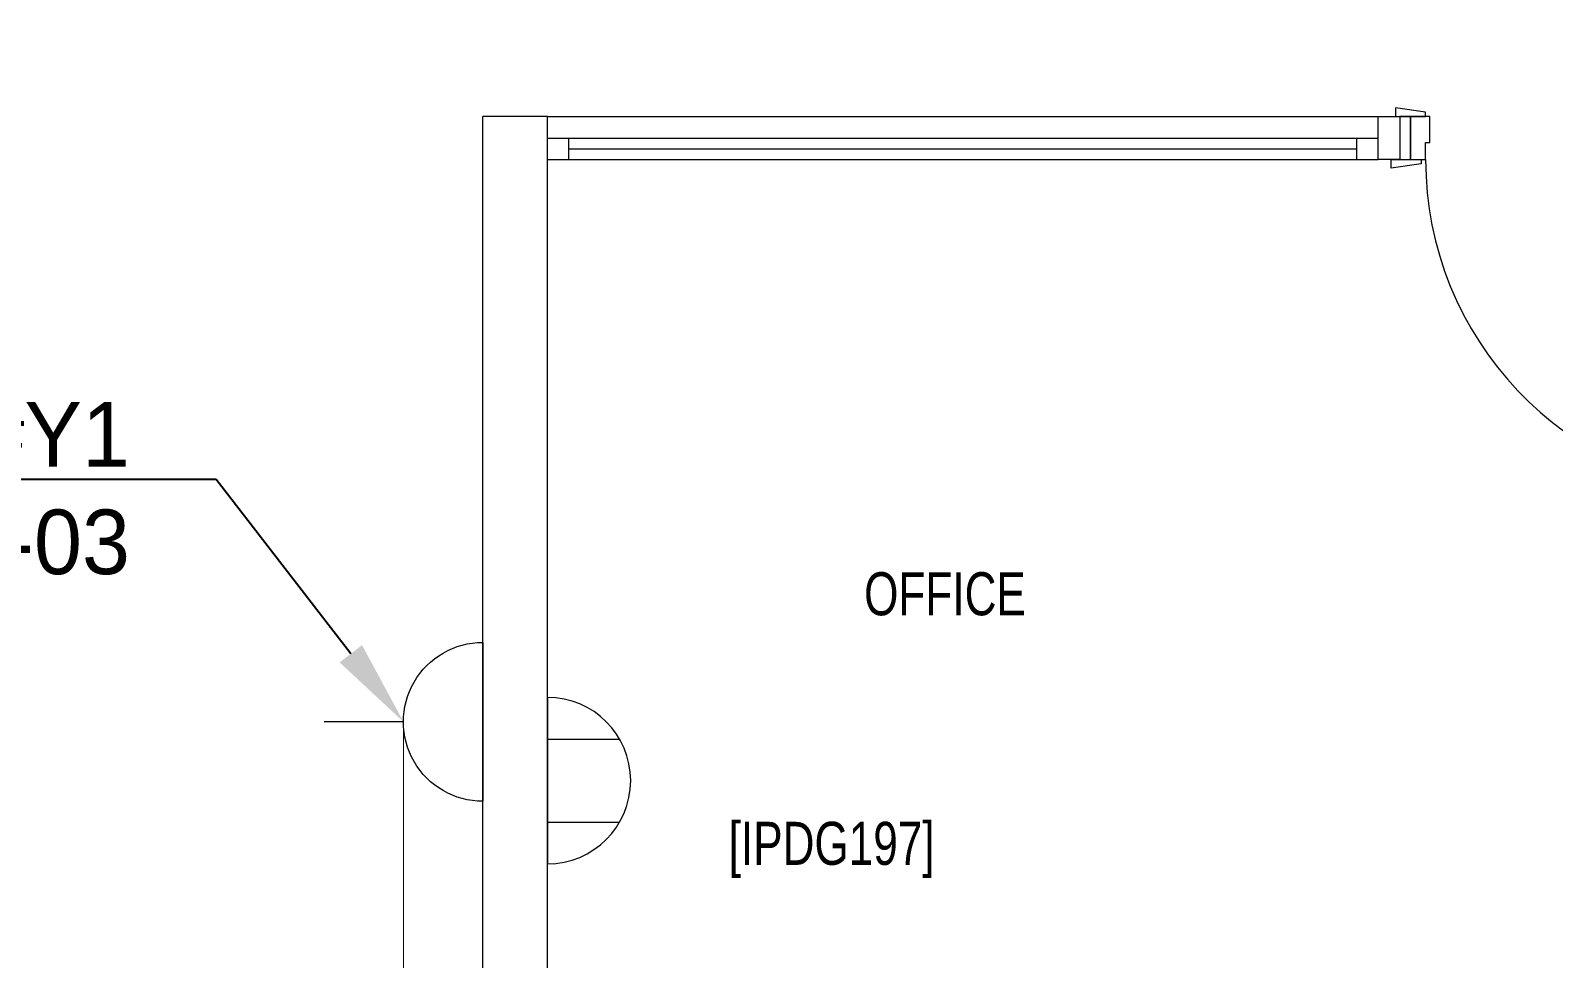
# Model space of a CAD drawing. Header units: metres. Extents: x 75097 to 220695, y -1557923 to -1361206.
# Drawn here: x 160756 to 164295, y -1452989 to -1450833 of the extents above; entities that cross this region are included whole.
import ezdxf
from ezdxf import colors
from ezdxf.entities.mleader import LeaderData, LeaderLine
from ezdxf.math import Vec2, Vec3

# ---------------------------------------------------------------- set-up
doc = ezdxf.new("R2010")
doc.units = ezdxf.units.M
doc.layers.get('0').update_dxf_attribs({"lineweight": 0})
for name, color, linetype, lineweight in [('A-100 - Copy$0$72_EGR_BASE_TEXT', 8, 'Continuous', 0), ('A-100 - Copy$0$Aluminum', 8, 'Continuous', 0), ('A-100 - Copy$0$Walls', 8, 'Continuous', 0), ('A-100 - Copy$0$Wooden Joinery', 8, 'Continuous', 0)]:
    doc.layers.add(name, color=color, linetype=linetype, lineweight=lineweight)
doc.layers.add('E-POWR', color=7, linetype='Continuous', lineweight=9, true_color=0x4e7e3e)
doc.layers.add('PD-VENT', color=8, linetype='Continuous')
doc.styles.add('A-100 - Copy$0$X3G_ENTITY_2587EA', font='swisscl.ttf', dxfattribs={"height": 200})
doc.styles.get("Standard").update_dxf_attribs({"font": 'GOTHIC.TTF'})

# ---------------------------------------------------------------- blocks, each defined once
blk = doc.blocks.new('NORMAL SOCKET')
at = {"layer": 'E-POWR'}
for p, q in [((0, 307.7), (0, 615.4)), ((-307.7, 0), (307.7, 0))]:
    blk.add_line(p, q, dxfattribs=at)
blk.add_ellipse((0, 0), major_axis=(32.8, 305.9), ratio=1, start_param=4.81904, end_param=7.960633, dxfattribs=at)
blk = doc.blocks.new('WALL OUTLET')
at = {"layer": 'E-POWR', "extrusion": (9.94399e-05, 4.90741e-07, 1)}
blk.add_line((-193.4, 0, 0), (193.4, 0, 0), dxfattribs=at)
blk.add_line((-193.4, 0, 0), (193.4, 0, 0), dxfattribs=at)
at = {"layer": 'E-POWR', "extrusion": (9.94399e-05, 4.90741e-07, 1), "elevation": 0}
for points in [[(-96.7, 0), (-96.7, 167.5)], [(96.7, 0), (96.7, 167.5)]]:
    blk.add_lwpolyline(points, dxfattribs=at)
at = {"layer": 'E-POWR', "extrusion": (9.94399e-05, 4.90741e-07, 1)}
blk.add_arc((0, 0, 0), 193.4, 359.9963, 179.9963, dxfattribs=at)
blk = doc.blocks.new('A-100 - Copy')
at = {"layer": 'A-100 - Copy$0$Aluminum'}
for p, q in [((161957.3, -1451032.7, 0), (163888.1, -1451032.7, 0)), ((161957.3, -1451082.7, 0), (163888.1, -1451082.7, 0)), ((162007.3, -1451132.7, 0), (162007.3, -1451082.7, 0)), ((163838.1, -1451132.7, 0), (163838.1, -1451082.7, 0)), ((161957.3, -1451132.7, 0), (163888.1, -1451132.7, 0)), ((162007.3, -1451107.7, 0), (163838.1, -1451107.7, 0))]:
    blk.add_line(p, q, dxfattribs=at)
at = {"layer": 'A-100 - Copy$0$Aluminum', "elevation": 0}
blk.add_lwpolyline([(163888.1, -1451032.7), (163938.1, -1451032.7), (163938.1, -1451132.7), (163888.1, -1451132.7)], close=True, dxfattribs=at)
at = {"layer": 'A-100 - Copy$0$Walls'}
for p, q in [((161957.3, -1451032.7, 0), (161807.3, -1451032.7, 0)), ((161807.3, -1455122.7, 0), (161807.3, -1451032.7, 0)), ((161957.3, -1454972.7, 0), (161957.3, -1451032.7, 0))]:
    blk.add_line(p, q, dxfattribs=at)
at = {"layer": 'A-100 - Copy$0$Wooden Joinery'}
for p, q in [((163998.1, -1451022.7, 0), (163928.1, -1451012.7, 0)), ((163928.1, -1451012.7, 0), (163928.1, -1451032.7, 0)), ((163998.1, -1451032.7, 0), (163998.1, -1451022.7, 0)), ((163928.1, -1451032.7, 0), (163998.1, -1451032.7, 0)), ((163963.1, -1451032.7, 0), (163938.1, -1451032.7, 0)), ((163938.1, -1451032.7, 0), (163938.1, -1451132.7, 0)), ((164008.1, -1451032.7, 0), (163963.1, -1451032.7, 0)), ((163963.1, -1451032.7, 0), (163963.1, -1451132.7, 0)), ((163963.1, -1451132.7, 0), (163963.1, -1451032.7, 0)), ((164008.1, -1451092.7, 0), (164008.1, -1451032.7, 0)), ((163998.1, -1451132.7, 0), (163998.1, -1451092.7, 0)), ((163998.1, -1451092.7, 0), (164008.1, -1451092.7, 0)), ((163918.1, -1451152.7, 0), (163918.1, -1451132.7, 0)), ((163918.1, -1451132.7, 0), (163988.1, -1451132.7, 0)), ((163938.1, -1451132.7, 0), (163963.1, -1451132.7, 0)), ((163963.1, -1451132.7, 0), (163998.1, -1451132.7, 0)), ((163988.1, -1451132.7, 0), (163988.1, -1451142.7, 0)), ((163988.1, -1451142.7, 0), (163918.1, -1451152.7, 0))]:
    blk.add_line(p, q, dxfattribs=at)
blk.add_arc((164778.1, -1451132.7, 0), 780, 180, 267.0605, dxfattribs=at)
at = {"layer": 'A-100 - Copy$0$72_EGR_BASE_TEXT', "char_height": 100, "attachment_point": 2, "style": 'A-100 - Copy$0$X3G_ENTITY_2587EA'}
for s, insert in [('OFFICE', (162881.1, -1452091.4)), ('[IPDG197]', (162617.7, -1452671.3))]:
    blk.add_mtext(s, dxfattribs=dict(at, insert=insert))

msp = doc.modelspace()

# ---------------------------------------------------------------- linework, layer by layer
at = {"layer": 'E-POWR', "const_width": 3, "elevation": 0}
msp.add_lwpolyline([(167770, -1448747.3), (164662.3, -1448747.3), (164653.5, -1452244.3), (164651.2, -1453594.7), (164654.6, -1454591.3), (161622.7, -1454591.3), (161622.7, -1452439)], dxfattribs=at)

# ---------------------------------------------------------------- block references
at = {"layer": 'E-POWR', "color": 85, "xscale": -0.6, "yscale": 0.6, "zscale": 0.6, "rotation": 90}
msp.add_blockref('NORMAL SOCKET', (161807.3, -1452439, 0), dxfattribs=at)
at = {"layer": 'PD-VENT', "color": 85, "rotation": 269.9959097644205}
msp.add_blockref('WALL OUTLET', (161957.3, -1452575.6, 0), dxfattribs=at)

# ---------------------------------------------------------------- leaders
at = {"layer": 'E-POWR'}
ml = msp.add_multileader_mtext('Standard', dxfattribs=at)
ml.set_content('#Y1\\PTO PP-03', color=256)
ml.set_leader_properties()
ml.build(insert=Vec2(0, 0))
ml.multileader.update_dxf_attribs({"text_right_attachment_type": 6, "dogleg_length": 200, "arrow_head_size": 200})
ctx = ml.context
ctx.base_point, ctx.char_height, ctx.arrow_head_size, ctx.landing_gap_size, ctx.plane_origin = Vec3(160122.2, -1451772.7, 0), 150, 200, 0.09, Vec3(162819.8, -1454823.6, 0)
ctx.right_attachment, ctx.text_align_type = 6, 2
notes = []
notes.append((ctx, [(1, (1, 1, 0), (161187.2, -1451875.8, 0), (-1, 0), 200, [(0, [(161622.7, -1452439, 0)], 0, [])])]))
ctx.mtext.insert, ctx.mtext.width, ctx.mtext.alignment, ctx.mtext.flow_direction = Vec3(160987.1, -1451695.8, 0), 1379.369, 3, 5
for ctx, leaders in notes:
    for number, flags, end, landing, length, lines in leaders:
        leader = LeaderData()
        leader.index, (leader.has_last_leader_line, leader.has_dogleg_vector, leader.attachment_direction) = number, flags
        leader.last_leader_point, leader.dogleg_vector, leader.dogleg_length = Vec3(end), Vec3(landing), length
        for number, points, colour, breaks in lines:
            line = LeaderLine()
            line.index, line.vertices, line.color, line.breaks = number, Vec3.list(points), colors.encode_raw_color(colour), breaks
            leader.lines.append(line)
        ctx.leaders.append(leader)

# ---------------------------------------------------------------- next in the draw order: block references
msp.add_blockref('A-100 - Copy', (0, 0))

doc.saveas('drawing.dxf')
